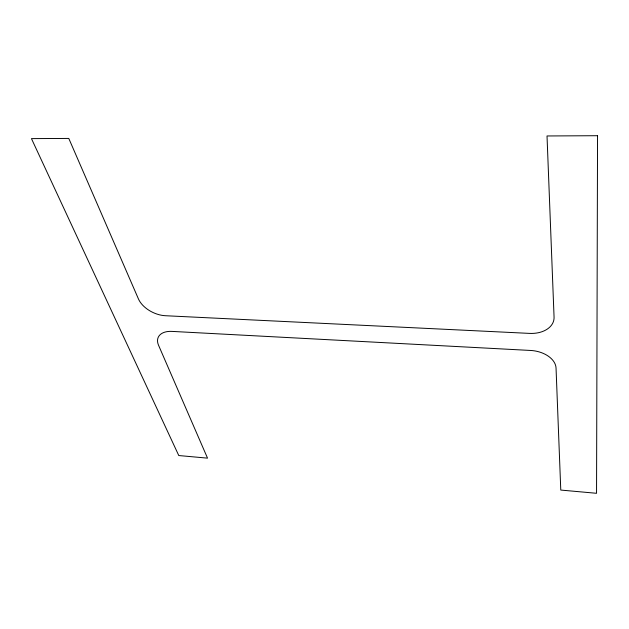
<?xml version="1.0" encoding="UTF-8"?>
<svg xmlns="http://www.w3.org/2000/svg" width="629" height="629" viewBox="0 0 629 629"><rect width="100%" height="100%" fill="white"/><g stroke="black" fill="none" stroke-linecap="round" stroke-linejoin="round"><path stroke-width="0.94" d="M597.55 135.707L596.551 493.293L560.777 490.062L556.044 368.099A24.35 15.804 8.4 0 0 530.679 350.463L171.953 331.397A21.826 13.02 23.6 0 0 158.532 345.219L207.531 458.14L178.778 455.545L31.45 138.616L68.789 138.427L138.443 298.94A22.959 14.184 25.4 0 0 165.458 315.727L529.594 333.394A25.553 17.51 8.1 0 0 554.063 317.15L547.018 135.966L597.55 135.707"/></g></svg>
